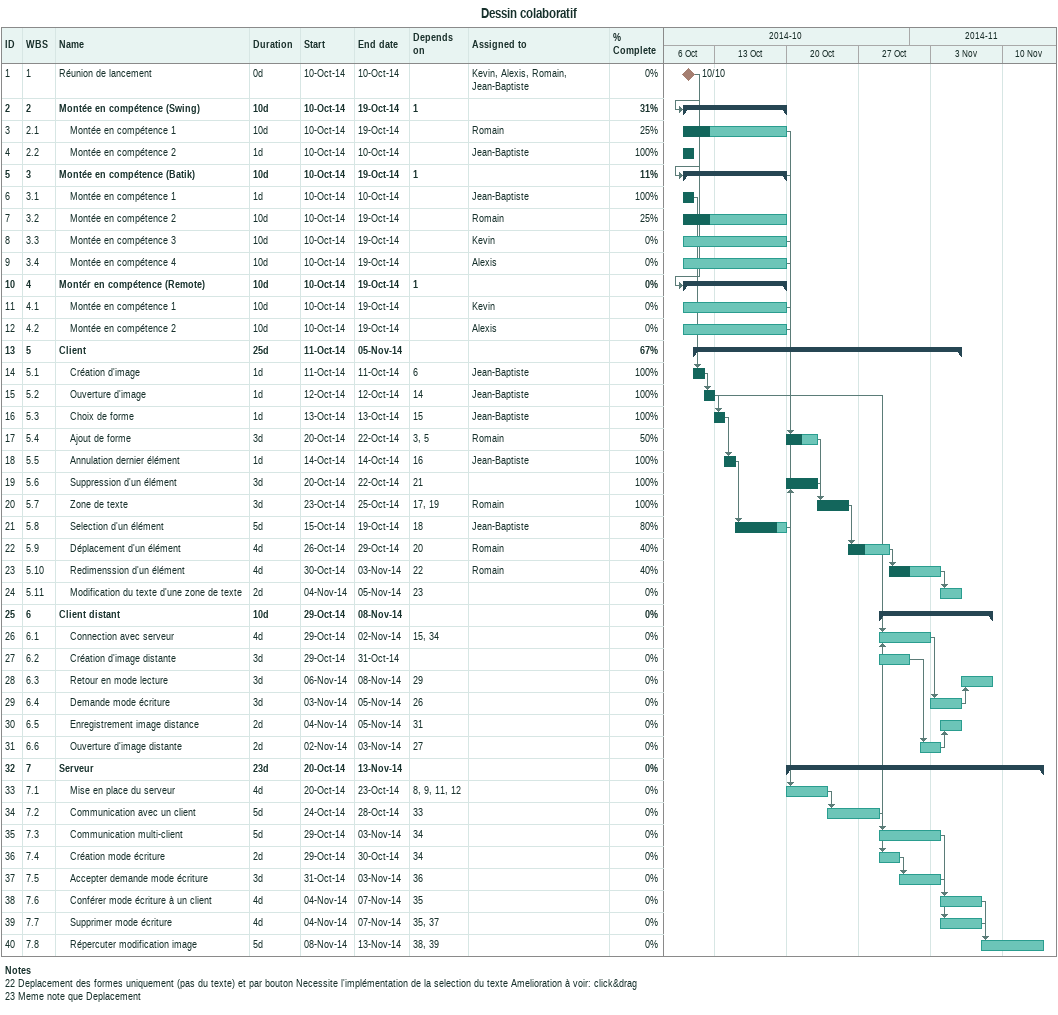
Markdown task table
Dessin colaboratif

| ID | WBS | Task | Duration | Start | Finish | Predecessors | Resources | % complete |
|---|---|---|---|---|---|---|---|---|
| 1 | 1 | Réunion de lancement | 0d | 2014-10-10 | 2014-10-10 |  | Kevin, Alexis, Romain, Jean-Baptiste | 0 |
| 2 | 2 | **Montée en compétence (Swing)** | 10d | 2014-10-10 | 2014-10-19 | 1 |  | 31 |
| 3 | 2.1 | Montée en compétence 1 | 10d | 2014-10-10 | 2014-10-19 |  | Romain | 25 |
| 4 | 2.2 | Montée en compétence 2 | 1d | 2014-10-10 | 2014-10-10 |  | Jean-Baptiste | 100 |
| 5 | 3 | **Montée en compétence (Batik)** | 10d | 2014-10-10 | 2014-10-19 | 1 |  | 11 |
| 6 | 3.1 | Montée en compétence 1 | 1d | 2014-10-10 | 2014-10-10 |  | Jean-Baptiste | 100 |
| 7 | 3.2 | Montée en compétence 2 | 10d | 2014-10-10 | 2014-10-19 |  | Romain | 25 |
| 8 | 3.3 | Montée en compétence 3 | 10d | 2014-10-10 | 2014-10-19 |  | Kevin | 0 |
| 9 | 3.4 | Montée en compétence 4 | 10d | 2014-10-10 | 2014-10-19 |  | Alexis | 0 |
| 10 | 4 | **Montér en compétence (Remote)** | 10d | 2014-10-10 | 2014-10-19 | 1 |  | 0 |
| 11 | 4.1 | Montée en compétence 1 | 10d | 2014-10-10 | 2014-10-19 |  | Kevin | 0 |
| 12 | 4.2 | Montée en compétence 2 | 10d | 2014-10-10 | 2014-10-19 |  | Alexis | 0 |
| 13 | 5 | **Client** | 25d | 2014-10-11 | 2014-11-05 |  |  | 67 |
| 14 | 5.1 | Création d'image | 1d | 2014-10-11 | 2014-10-11 | 6 | Jean-Baptiste | 100 |
| 15 | 5.2 | Ouverture d'image | 1d | 2014-10-12 | 2014-10-12 | 14 | Jean-Baptiste | 100 |
| 16 | 5.3 | Choix de forme | 1d | 2014-10-13 | 2014-10-13 | 15 | Jean-Baptiste | 100 |
| 17 | 5.4 | Ajout de forme | 3d | 2014-10-20 | 2014-10-22 | 3, 5 | Romain | 50 |
| 18 | 5.5 | Annulation dernier élément | 1d | 2014-10-14 | 2014-10-14 | 16 | Jean-Baptiste | 100 |
| 19 | 5.6 | Suppression d'un élément | 3d | 2014-10-20 | 2014-10-22 | 21 |  | 100 |
| 20 | 5.7 | Zone de texte | 3d | 2014-10-23 | 2014-10-25 | 17, 19 | Romain | 100 |
| 21 | 5.8 | Selection d'un élément | 5d | 2014-10-15 | 2014-10-19 | 18 | Jean-Baptiste | 80 |
| 22 | 5.9 | Déplacement d'un élément | 4d | 2014-10-26 | 2014-10-29 | 20 | Romain | 40 |
| 23 | 5.10 | Redimenssion d'un élément | 4d | 2014-10-30 | 2014-11-03 | 22 | Romain | 40 |
| 24 | 5.11 | Modification du texte d'une zone de texte | 2d | 2014-11-04 | 2014-11-05 | 23 |  | 0 |
| 25 | 6 | **Client distant** | 10d | 2014-10-29 | 2014-11-08 |  |  | 0 |
| 26 | 6.1 | Connection avec serveur | 4d | 2014-10-29 | 2014-11-02 | 15, 34 |  | 0 |
| 27 | 6.2 | Création d'image distante | 3d | 2014-10-29 | 2014-10-31 |  |  | 0 |
| 28 | 6.3 | Retour en mode lecture | 3d | 2014-11-06 | 2014-11-08 | 29 |  | 0 |
| 29 | 6.4 | Demande mode écriture | 3d | 2014-11-03 | 2014-11-05 | 26 |  | 0 |
| 30 | 6.5 | Enregistrement image distance | 2d | 2014-11-04 | 2014-11-05 | 31 |  | 0 |
| 31 | 6.6 | Ouverture d'image distante | 2d | 2014-11-02 | 2014-11-03 | 27 |  | 0 |
| 32 | 7 | **Serveur** | 23d | 2014-10-20 | 2014-11-13 |  |  | 0 |
| 33 | 7.1 | Mise en place du serveur | 4d | 2014-10-20 | 2014-10-23 | 8, 9, 11, 12 |  | 0 |
| 34 | 7.2 | Communication avec un client | 5d | 2014-10-24 | 2014-10-28 | 33 |  | 0 |
| 35 | 7.3 | Communication multi-client | 5d | 2014-10-29 | 2014-11-03 | 34 |  | 0 |
| 36 | 7.4 | Création mode écriture | 2d | 2014-10-29 | 2014-10-30 | 34 |  | 0 |
| 37 | 7.5 | Accepter demande mode écriture | 3d | 2014-10-31 | 2014-11-03 | 36 |  | 0 |
| 38 | 7.6 | Conférer mode écriture à un client | 4d | 2014-11-04 | 2014-11-07 | 35 |  | 0 |
| 39 | 7.7 | Supprimer mode écriture | 4d | 2014-11-04 | 2014-11-07 | 35, 37 |  | 0 |
| 40 | 7.8 | Répercuter modification image | 5d | 2014-11-08 | 2014-11-13 | 38, 39 |  | 0 |

Notes
- 22: Deplacement des formes uniquement (pas du texte) et par bouton Necessite l'implémentation de la selection du texte Amelioration à voir: click&drag
- 23: Meme note que Deplacement
